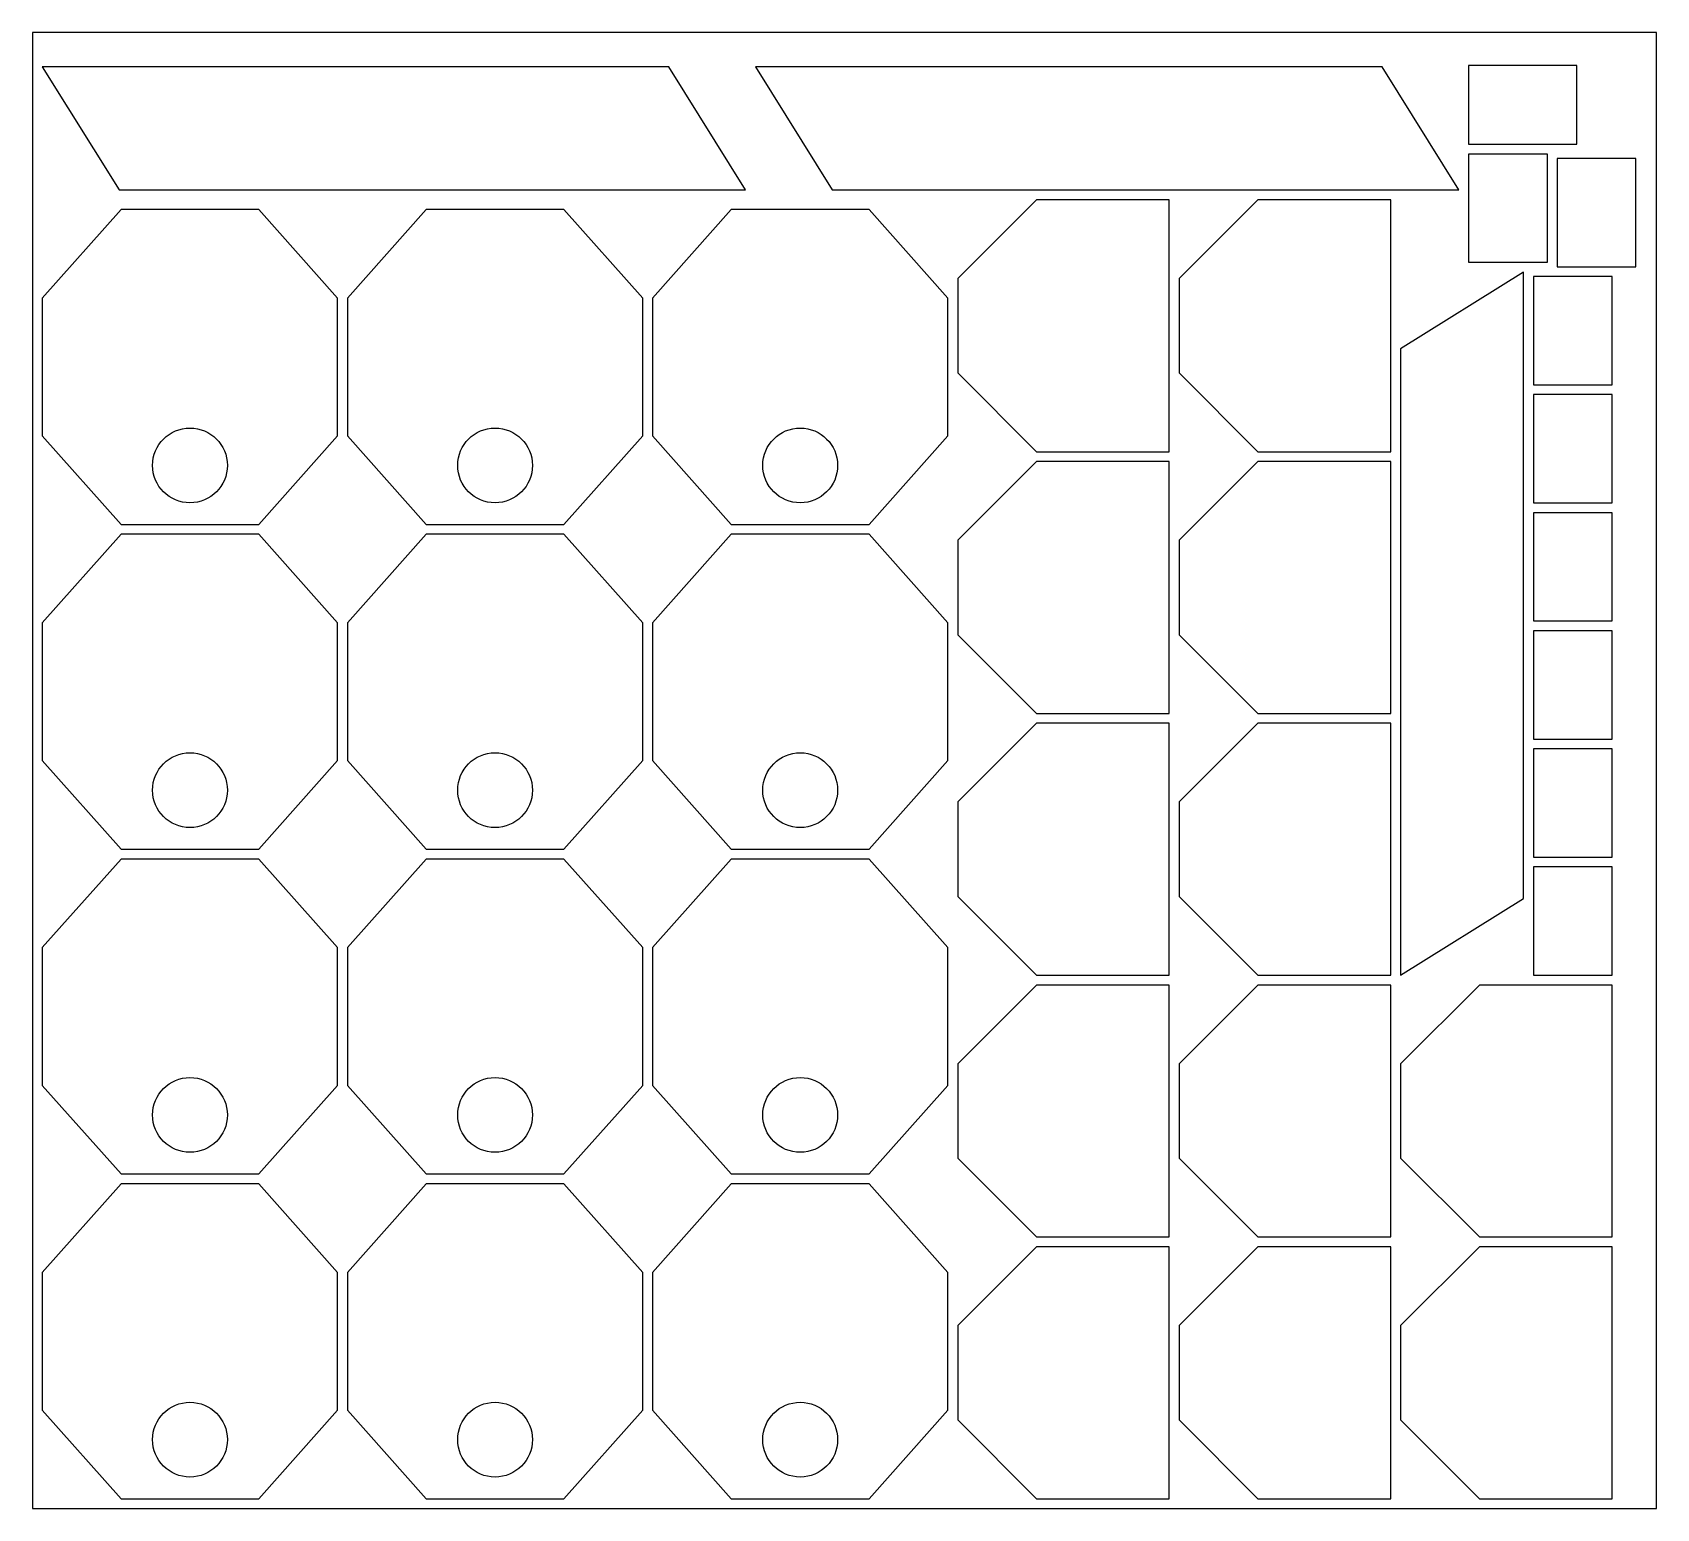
# Model space of a CAD drawing. Header units: metres. Extents: x 0 to 1650, y 0 to 1500.
import ezdxf

# ---------------------------------------------------------------- set-up
doc = ezdxf.new("R2010")
doc.units = ezdxf.units.M

msp = doc.modelspace()

# ---------------------------------------------------------------- linework, layer by layer
for points in [[(0, 0), (1650, 0), (1650, 1500), (0, 1500)], [(88, 1340), (724.5, 1340), (646.5, 1465), (10, 1465)], [(812.5, 1340), (1449.1, 1340), (1371.1, 1465), (734.5, 1465)], [(1459.1, 1386.5), (1569.1, 1386.5), (1569.1, 1466.5), (1459.1, 1466.5)], [(1459.1, 1376.5), (1459.1, 1266.5), (1539.1, 1266.5), (1539.1, 1376.5)], [(1549.1, 1372), (1549.1, 1262), (1629.1, 1262), (1629.1, 1372)], [(90, 1000), (230, 1000), (310, 1090), (310, 1230), (230, 1320), (90, 1320), (10, 1230), (10, 1090)], [(400, 1000), (540, 1000), (620, 1090), (620, 1230), (540, 1320), (400, 1320), (320, 1230), (320, 1090)], [(710, 1000), (850, 1000), (930, 1090), (930, 1230), (850, 1320), (710, 1320), (630, 1230), (630, 1090)], [(940, 1250), (940, 1154), (1020, 1074), (1155, 1074), (1155, 1330), (1020, 1330)], [(1165, 1250), (1165, 1154), (1245, 1074), (1380, 1074), (1380, 1330), (1245, 1330)], [(1390, 1178.5), (1390, 542), (1515, 620), (1515, 1256.5)], [(1525, 1252), (1525, 1142), (1605, 1142), (1605, 1252)], [(1525, 1132), (1525, 1022), (1605, 1022), (1605, 1132)], [(940, 984), (940, 888), (1020, 808), (1155, 808), (1155, 1064), (1020, 1064)], [(1165, 984), (1165, 888), (1245, 808), (1380, 808), (1380, 1064), (1245, 1064)], [(1525, 1012), (1525, 902), (1605, 902), (1605, 1012)], [(90, 670), (230, 670), (310, 760), (310, 900), (230, 990), (90, 990), (10, 900), (10, 760)], [(400, 670), (540, 670), (620, 760), (620, 900), (540, 990), (400, 990), (320, 900), (320, 760)], [(710, 670), (850, 670), (930, 760), (930, 900), (850, 990), (710, 990), (630, 900), (630, 760)], [(1525, 892), (1525, 782), (1605, 782), (1605, 892)], [(940, 718), (940, 622), (1020, 542), (1155, 542), (1155, 798), (1020, 798)], [(1165, 718), (1165, 622), (1245, 542), (1380, 542), (1380, 798), (1245, 798)], [(1525, 772), (1525, 662), (1605, 662), (1605, 772)], [(90, 340), (230, 340), (310, 430), (310, 570), (230, 660), (90, 660), (10, 570), (10, 430)], [(400, 340), (540, 340), (620, 430), (620, 570), (540, 660), (400, 660), (320, 570), (320, 430)], [(710, 340), (850, 340), (930, 430), (930, 570), (850, 660), (710, 660), (630, 570), (630, 430)], [(1525, 652), (1525, 542), (1605, 542), (1605, 652)], [(940, 452), (940, 356), (1020, 276), (1155, 276), (1155, 532), (1020, 532)], [(1165, 452), (1165, 356), (1245, 276), (1380, 276), (1380, 532), (1245, 532)], [(1390, 452), (1390, 356), (1470, 276), (1605, 276), (1605, 532), (1470, 532)], [(90, 10), (230, 10), (310, 100), (310, 240), (230, 330), (90, 330), (10, 240), (10, 100)], [(400, 10), (540, 10), (620, 100), (620, 240), (540, 330), (400, 330), (320, 240), (320, 100)], [(710, 10), (850, 10), (930, 100), (930, 240), (850, 330), (710, 330), (630, 240), (630, 100)], [(940, 186), (940, 90), (1020, 10), (1155, 10), (1155, 266), (1020, 266)], [(1165, 186), (1165, 90), (1245, 10), (1380, 10), (1380, 266), (1245, 266)], [(1390, 186), (1390, 90), (1470, 10), (1605, 10), (1605, 266), (1470, 266)]]:
    msp.add_lwpolyline(points, close=True)
for points in [[(122, 1060, -1), (198, 1060, -1)], [(432, 1060, -1), (508, 1060, -1)], [(742, 1060, -1), (818, 1060, -1)], [(122, 730, -1), (198, 730, -1)], [(432, 730, -1), (508, 730, -1)], [(742, 730, -1), (818, 730, -1)], [(122, 400, -1), (198, 400, -1)], [(432, 400, -1), (508, 400, -1)], [(742, 400, -1), (818, 400, -1)], [(122, 70, -1), (198, 70, -1)], [(432, 70, -1), (508, 70, -1)], [(742, 70, -1), (818, 70, -1)]]:
    msp.add_lwpolyline(points, format="xyb", close=True)

doc.saveas('drawing.dxf')
